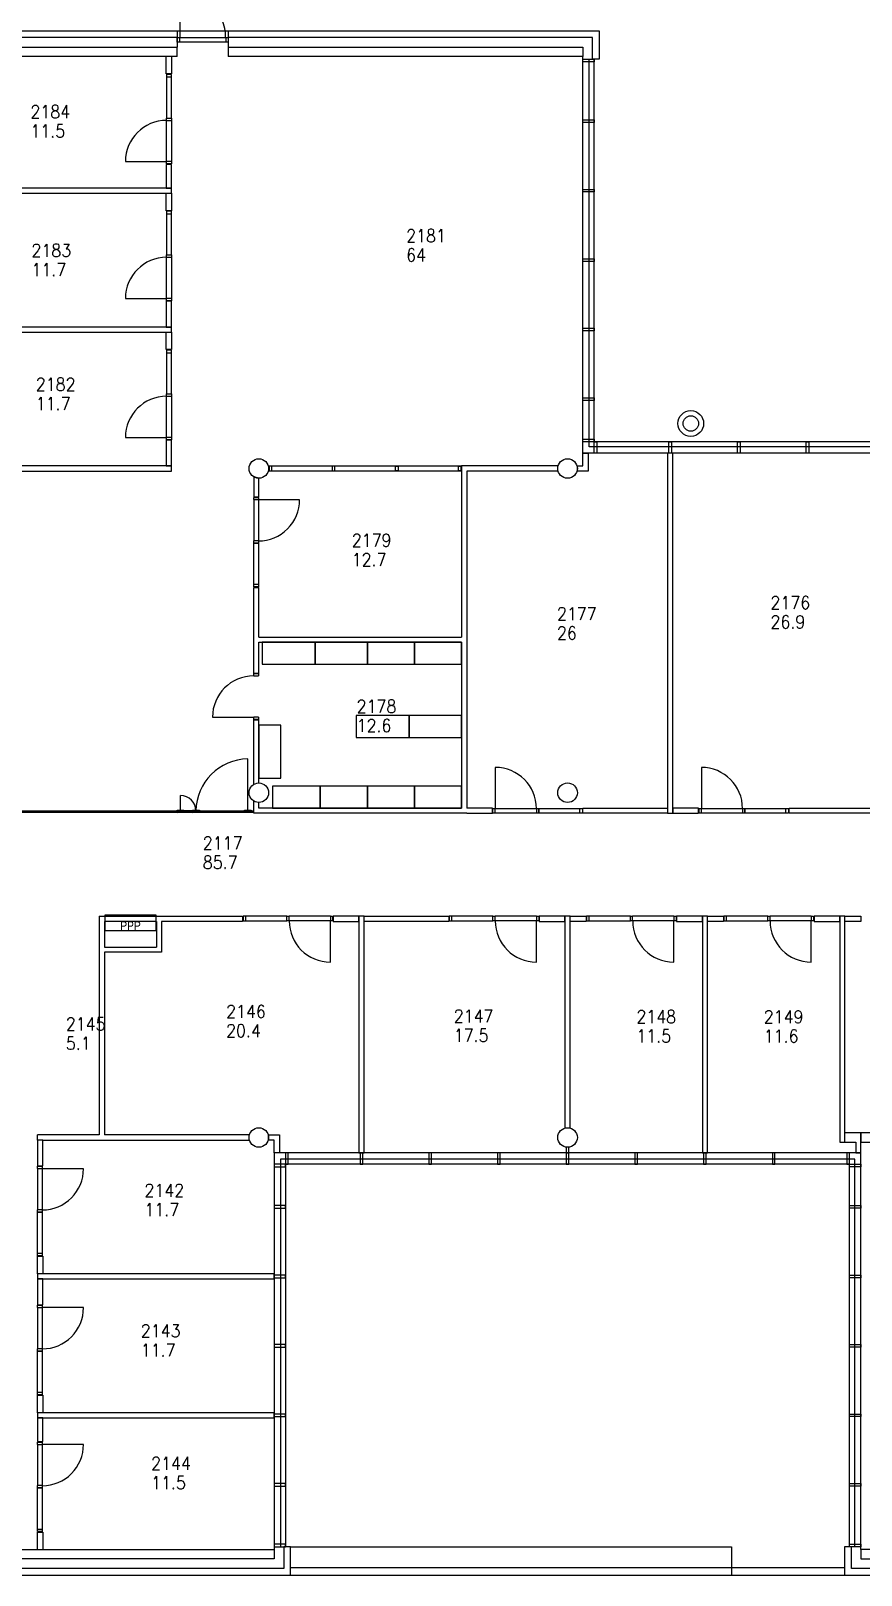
# Model space of a CAD drawing. Extents: x -405 to 179240, y -2585 to 69597.
# Drawn here: x 37570 to 53705, y -405 to 29605 of the extents above; entities that cross this region are included whole.
import ezdxf

# ---------------------------------------------------------------- set-up
doc = ezdxf.new("R2010")
doc.units = 0
doc.header["$LTSCALE"] = 100
doc.header["$MEASUREMENT"] = 0
doc.layers.get('0').update_dxf_attribs({"linetype": 'CONTINUOUS'})
for name, color, linetype in [('ART1100T0', 7, 'CONTINUOUS'), ('ART1100T3', 7, 'CONTINUOUS'), ('ART1100TB', 7, 'CONTINUOUS'), ('M00402', 7, 'CONTINUOUS'), ('M06001', 7, 'CONTINUOUS'), ('M06037', 8, 'CONTINUOUS'), ('M06041', 8, 'CONTINUOUS'), ('M06051', 3, 'CONTINUOUS'), ('m06080', 7, 'CONTINUOUS'), ('M06081', 8, 'CONTINUOUS')]:
    doc.layers.add(name, color=color, linetype=linetype)
doc.styles.add('ROMANS', font='romans.shx')
doc.styles.get("Standard").update_dxf_attribs({"font": 'simplex.shx'})

# ---------------------------------------------------------------- blocks, each defined once
blk = doc.blocks.new('KRF010')
blk.add_line((0.05, 0.9), (0.05, 0))
blk.add_arc((0.05, 0), 0.9, 0, 90)
blk = doc.blocks.new('VAR1X1')
blk.add_lwpolyline([(-0.168, -0.256), (0.832, -0.256), (0.832, 0.744), (-0.168, 0.744)], close=True)
blk = doc.blocks.new('aioa_huone')
at = {"layer": 'ART1100T0', "width": 0.9}
blk.add_attdef('HNENUM', (56, 73), '', height=250, dxfattribs=at)
at = {"layer": 'ART1100T3', "width": 0.9}
blk.add_attdef('HNEALA', (56, -302), '', height=250, dxfattribs=at)

msp = doc.modelspace()

# ---------------------------------------------------------------- linework, layer by layer
at = {"layer": 'M00402'}
for p, q in [((42615, 145), (51185, 145)), ((51185, 145), (51185, -405)), ((42615, -255), (53385, -255)), ((42615, -405), (53385, -405))]:
    msp.add_line(p, q, dxfattribs=at)
at = {"layer": 'M06001'}
for p, q in [((40415, 29605), (40415, 29290)), ((41405, 29605), (41405, 29290)), ((40415, 29110), (40415, 29290)), ((41405, 29290), (41405, 29110)), ((47810, 21050), (46040, 21050)), ((46040, 21050), (46040, 14500)), ((41900, 18790), (42000, 18790)), ((41900, 17125), (41900, 18790)), ((42000, 17825), (42000, 18790)), ((42000, 17825), (45940, 17825)), ((42000, 17725), (45940, 17725)), ((42000, 17125), (42000, 17725)), ((45940, 17725), (45940, 14500)), ((41900, 17125), (42000, 17125)), ((41900, 14962), (41900, 16215)), ((41900, 16215), (42000, 16215)), ((42000, 14990), (42000, 16215)), ((42000, 14990), (42000, 16215)), ((41900, 14400), (41900, 14638)), ((42000, 14500), (42000, 14610)), ((45940, 14500), (42000, 14500)), ((46540, 14500), (46040, 14500)), ((46540, 14400), (46540, 14500)), ((46040, 14400), (41900, 14400)), ((46040, 14400), (46540, 14400)), ((38900, 12400), (38900, 8150)), ((38900, 12400), (41685, 12400)), ((41685, 12400), (41685, 12300)), ((39000, 12300), (39000, 11800)), ((40010, 12300), (39000, 12300)), ((40010, 12300), (40010, 11800)), ((41685, 12300), (40110, 12300)), ((40110, 12300), (40110, 11700)), ((39000, 11800), (40010, 11800)), ((40110, 11700), (39000, 11700)), ((39000, 11700), (39000, 8150)), ((37700, 8050), (37700, 8150)), ((38900, 8150), (37700, 8150)), ((41810, 8150), (39000, 8150)), ((41810, 8050), (41810, 8150)), ((37800, 8050), (41810, 8050))]:
    msp.add_line(p, q, dxfattribs=at)
for points in [[(40415, 29475), (35515, 29475), (35515, 29055), (35385, 29055), (35385, 29605), (40415, 29605)], [(41405, 29605), (48615, 29605), (48615, 29055), (48485, 29055), (48485, 29475), (41405, 29475)], [(40415, 29110), (35700, 29110), (35700, 29290), (40415, 29290)], [(40300, 29110), (40300, 28770), (40200, 28770), (40200, 29110)], [(41405, 29290), (48300, 29290), (48300, 29110), (41405, 29110)], [(59700, 29110), (59700, 21400), (48300, 21400), (48300, 29110)], [(59580, 29055), (59580, 21520), (48420, 21520), (48420, 29055)], [(59480, 29055), (59480, 21620), (48520, 21620), (48520, 29055)], [(40300, 26450), (40300, 26110), (40200, 26110), (40200, 26450)], [(40300, 23750), (40300, 23410), (40200, 23410), (40200, 23750)], [(47810, 21150), (45940, 21150), (45940, 17825)], [(48050, 12400), (48360, 12400), (48360, 12300), (48050, 12300)], [(50720, 12400), (51030, 12400), (51030, 12300), (50720, 12300)], [(53390, 12400), (53700, 12400), (53700, 12300), (53390, 12300)], [(53390, 8010), (53600, 8010), (53600, 7800), (53700, 7800), (53700, 8010), (53700, 8010), (53700, 8190), (53700, 8190), (53390, 8190)], [(53700, 90), (53700, 7800), (42300, 7800), (42300, 90)], [(53580, 145), (53580, 7680), (42420, 7680), (42420, 145)], [(53480, 145), (53480, 7580), (42520, 7580), (42520, 145)], [(37700, 5450), (37700, 5790), (37800, 5790), (37800, 5450)], [(37700, 2750), (37700, 3090), (37800, 3090), (37800, 2750)], [(37700, 90), (37700, 430), (37800, 430), (37800, 90)], [(36745, -404), (42615, -405), (42615, 145), (42485, 145), (42485, -275), (36745, -274)], [(36745, 90), (42300, 90), (42300, -90), (36745, -90)], [(59135, -275), (53515, -275), (53515, 145), (53385, 145), (53385, -405), (59135, -405)], [(59135, 90), (53700, 90), (53700, -90), (59135, -90)]]:
    msp.add_lwpolyline(points, dxfattribs=at)
for points in [[(48300, 29055), (48520, 29055), (48520, 29005), (48300, 29005)], [(48300, 27875), (48520, 27875), (48520, 27825), (48300, 27825)], [(40200, 26550), (40300, 26550), (40300, 27010), (40200, 27010)], [(35700, 26450), (40300, 26450), (40300, 26550), (35700, 26550)], [(48300, 26525), (48520, 26525), (48520, 26475), (48300, 26475)], [(48300, 25175), (48520, 25175), (48520, 25125), (48300, 25125)], [(40200, 23850), (40300, 23850), (40300, 24350), (40200, 24350)], [(35700, 23750), (40300, 23750), (40300, 23850), (35700, 23850)], [(48300, 23825), (48520, 23825), (48520, 23775), (48300, 23775)], [(48300, 22475), (48520, 22475), (48520, 22425), (48300, 22425)], [(40200, 21150), (40300, 21150), (40300, 21650), (40200, 21650)], [(48300, 21670), (48520, 21670), (48520, 21620), (48300, 21620)], [(48520, 21400), (48520, 21620), (48570, 21620), (48570, 21400)], [(49970, 21400), (49970, 21620), (50020, 21620), (50020, 21400)], [(51305, 21400), (51305, 21620), (51355, 21620), (51355, 21400)], [(52640, 21400), (52640, 21620), (52690, 21620), (52690, 21400)], [(48400, 21400), (48400, 21050), (48190, 21050), (48190, 21150), (48300, 21150), (48300, 21400)], [(49945, 14400), (50045, 14400), (50045, 21400), (49945, 21400)], [(36190, 21050), (40300, 21050), (40300, 21150), (36190, 21150)], [(41900, 20550), (42000, 20550), (42000, 20910), (41900, 20938)], [(49945, 14400), (48300, 14400), (48300, 14500), (49945, 14500)], [(50045, 14500), (50045, 14400), (50545, 14400), (50545, 14500)], [(53950, 14400), (52305, 14400), (52305, 14500), (53950, 14500)], [(43445, 12400), (43445, 12300), (43945, 12300), (43945, 12400)], [(43945, 7800), (44045, 7800), (44045, 12400), (43945, 12400)], [(45690, 12400), (45690, 12300), (44045, 12300), (44045, 12400)], [(47450, 12400), (47450, 12300), (47950, 12300), (47950, 12400)], [(47950, 8290), (48050, 8290), (48050, 12400), (47950, 12400)], [(50120, 12400), (50120, 12300), (50620, 12300), (50620, 12400)], [(50620, 7800), (50720, 7800), (50720, 12400), (50620, 12400)], [(52790, 12400), (52790, 12300), (53290, 12300), (53290, 12400)], [(53290, 8010), (53390, 8010), (53390, 12400), (53290, 12400)], [(42300, 7800), (42300, 8050), (42190, 8050), (42190, 8150), (42300, 8150), (42400, 8150), (42400, 7800)], [(37700, 7550), (37800, 7550), (37800, 8050), (37700, 8050)], [(47975, 7910), (47975, 7800), (48025, 7800), (48025, 7910)], [(42300, 7530), (42520, 7530), (42520, 7580), (42300, 7580)], [(42520, 7800), (42520, 7580), (42570, 7580), (42570, 7800)], [(43970, 7800), (43970, 7580), (44020, 7580), (44020, 7800)], [(45305, 7800), (45305, 7580), (45355, 7580), (45355, 7800)], [(46640, 7800), (46640, 7580), (46690, 7580), (46690, 7800)], [(47975, 7800), (47975, 7580), (48025, 7580), (48025, 7800)], [(49310, 7800), (49310, 7580), (49360, 7580), (49360, 7800)], [(50645, 7800), (50645, 7580), (50695, 7580), (50695, 7800)], [(51980, 7800), (51980, 7580), (52030, 7580), (52030, 7800)], [(53430, 7800), (53430, 7580), (53480, 7580), (53480, 7800)], [(53700, 7530), (53480, 7530), (53480, 7580), (53700, 7580)], [(42300, 6725), (42520, 6725), (42520, 6775), (42300, 6775)], [(53700, 6725), (53480, 6725), (53480, 6775), (53700, 6775)], [(37700, 5350), (42300, 5350), (42300, 5450), (37700, 5450)], [(42300, 5375), (42520, 5375), (42520, 5425), (42300, 5425)], [(53700, 5375), (53480, 5375), (53480, 5425), (53700, 5425)], [(37700, 4850), (37800, 4850), (37800, 5350), (37700, 5350)], [(42300, 4025), (42520, 4025), (42520, 4075), (42300, 4075)], [(53700, 4025), (53480, 4025), (53480, 4075), (53700, 4075)], [(37700, 2650), (42300, 2650), (42300, 2750), (37700, 2750)], [(42300, 2675), (42520, 2675), (42520, 2725), (42300, 2725)], [(53700, 2675), (53480, 2675), (53480, 2725), (53700, 2725)], [(37700, 2190), (37800, 2190), (37800, 2650), (37700, 2650)], [(42300, 1325), (42520, 1325), (42520, 1375), (42300, 1375)], [(53700, 1325), (53480, 1325), (53480, 1375), (53700, 1375)], [(42300, 145), (42520, 145), (42520, 195), (42300, 195)], [(53700, 145), (53480, 145), (53480, 195), (53700, 195)]]:
    msp.add_lwpolyline(points, close=True, dxfattribs=at)
at = {"layer": 'M06001', "linetype": 'Continuous'}
msp.add_lwpolyline([(54170, 8190), (53700, 8190), (53700, 8010), (54170, 8010)], dxfattribs=at)
at = {"layer": 'M06001'}
for centre in [(42000, 21100), (48000, 21100), (42000, 14800), (48000, 14800), (42000, 8100), (48000, 8100)]:
    msp.add_circle(centre, 190, dxfattribs=at)
at = {"layer": 'M06037'}
for p, q in [((34055, 14446), (41900, 14446)), ((34055, 14440), (41900, 14440)), ((34055, 14430), (41900, 14430)), ((34055, 14425), (41900, 14425)), ((40710, 14446), (40710, 14425))]:
    msp.add_line(p, q, dxfattribs=at)
at = {"layer": 'M06041'}
for points in [[(42200, 21054), (45930, 21054), (45930, 21146), (42200, 21146)], [(42200, 21054), (42250, 21054), (42250, 21146), (42200, 21146)], [(43425, 21054), (43475, 21054), (43475, 21146), (43425, 21146)], [(44705, 21054), (44655, 21054), (44655, 21146), (44705, 21146)], [(45930, 21054), (45880, 21054), (45880, 21146), (45930, 21146)]]:
    msp.add_lwpolyline(points, close=True, dxfattribs=at)
at = {"layer": 'M06051'}
for p, q in [((40415, 29605), (41405, 29605)), ((40415, 29383), (40415, 29475)), ((40415, 29475), (40465, 29475)), ((40465, 29383), (40465, 29475)), ((40465, 29475), (41356, 29475)), ((41356, 29475), (41356, 29383)), ((41356, 29475), (41405, 29475)), ((41405, 29475), (41405, 29383)), ((40465, 29383), (40415, 29383)), ((41356, 29383), (40465, 29383)), ((41405, 29383), (41356, 29383)), ((40300, 28760), (40208, 28760)), ((40208, 28760), (40208, 27910)), ((40208, 28710), (40300, 28710)), ((40300, 27910), (40300, 28760)), ((40208, 27910), (40300, 27910)), ((40208, 27866), (40208, 27910)), ((40208, 27910), (40300, 27910)), ((40300, 27910), (40300, 27866)), ((40208, 27866), (40300, 27866)), ((40208, 27065), (40208, 27866)), ((40300, 27866), (40300, 27065)), ((39407, 27065), (40208, 27065)), ((40208, 27020), (40208, 27065)), ((40300, 27065), (40208, 27065)), ((40300, 27020), (40208, 27020)), ((40300, 27065), (40300, 27020)), ((40300, 26100), (40208, 26100)), ((40208, 26100), (40208, 25250)), ((40208, 26050), (40300, 26050)), ((40300, 25250), (40300, 26100)), ((40208, 25250), (40300, 25250)), ((40208, 25206), (40208, 25250)), ((40208, 25250), (40300, 25250)), ((40300, 25250), (40300, 25206)), ((40208, 25206), (40300, 25206)), ((40208, 24404), (40208, 25206)), ((40300, 25206), (40300, 24404)), ((39407, 24404), (40208, 24404)), ((40208, 24360), (40208, 24404)), ((40300, 24404), (40208, 24404)), ((40300, 24360), (40208, 24360)), ((40300, 24404), (40300, 24360)), ((40300, 23400), (40208, 23400)), ((40208, 23400), (40208, 22550)), ((40208, 23350), (40300, 23350)), ((40300, 22550), (40300, 23400)), ((40208, 22550), (40300, 22550)), ((40208, 22506), (40208, 22550)), ((40208, 22550), (40300, 22550)), ((40300, 22550), (40300, 22506)), ((40208, 22506), (40300, 22506)), ((40208, 21704), (40208, 22506)), ((40300, 22506), (40300, 21704)), ((39407, 21704), (40208, 21704)), ((40208, 21660), (40208, 21704)), ((40300, 21704), (40208, 21704)), ((40300, 21660), (40208, 21660)), ((40300, 21704), (40300, 21660)), ((41900, 20540), (41992, 20540)), ((41900, 20495), (41900, 20540)), ((41900, 20495), (41992, 20495)), ((41900, 20495), (41900, 19694)), ((41992, 20540), (41992, 20495)), ((41992, 20495), (41992, 19694)), ((42793, 20493), (41992, 20493)), ((41992, 19694), (41900, 19694)), ((41900, 19650), (41900, 19694)), ((41992, 19650), (41900, 19650)), ((41900, 19650), (41992, 19650)), ((41900, 18800), (41900, 19650)), ((41992, 19694), (41992, 19650)), ((41992, 19650), (41992, 18800)), ((41900, 18850), (41992, 18850)), ((41992, 18800), (41900, 18800)), ((41900, 17115), (41992, 17115)), ((41900, 17070), (41900, 17115)), ((41992, 17115), (41992, 17070)), ((41900, 17070), (41992, 17070)), ((41099, 16269), (41900, 16269)), ((41900, 16225), (41900, 16269)), ((41992, 16269), (41900, 16269)), ((41992, 16225), (41900, 16225)), ((41992, 16269), (41992, 16225)), ((41787, 14446), (41788, 15456)), ((46595, 15293), (46595, 14492)), ((50600, 15293), (50600, 14492)), ((40478, 14446), (40478, 14746)), ((40477, 14459), (40478, 14413)), ((40778, 14446), (40478, 14446)), ((40777, 14459), (40778, 14413)), ((41787, 14459), (41787, 14413)), ((46550, 14400), (46550, 14492)), ((46550, 14492), (46595, 14492)), ((46595, 14400), (46595, 14492)), ((46595, 14492), (47396, 14492)), ((47396, 14492), (47396, 14400)), ((47396, 14492), (47440, 14492)), ((47440, 14492), (47440, 14400)), ((47440, 14400), (47440, 14492)), ((47440, 14492), (48290, 14492)), ((48240, 14400), (48240, 14492)), ((48290, 14492), (48290, 14400)), ((50555, 14400), (50555, 14492)), ((50555, 14492), (50600, 14492)), ((50600, 14400), (50600, 14492)), ((50600, 14492), (51401, 14492)), ((51401, 14492), (51401, 14400)), ((51401, 14492), (51445, 14492)), ((51445, 14492), (51445, 14400)), ((51445, 14400), (51445, 14492)), ((51445, 14492), (52295, 14492)), ((52245, 14400), (52245, 14492)), ((52295, 14492), (52295, 14400)), ((46595, 14400), (46550, 14400)), ((47396, 14400), (46595, 14400)), ((47440, 14400), (47396, 14400)), ((48290, 14400), (47440, 14400)), ((50600, 14400), (50555, 14400)), ((51401, 14400), (50600, 14400)), ((51445, 14400), (51401, 14400)), ((52295, 14400), (51445, 14400)), ((42545, 12400), (41695, 12400)), ((41695, 12400), (41695, 12308)), ((41695, 12308), (42545, 12308)), ((41745, 12308), (41745, 12400)), ((42545, 12308), (42545, 12400)), ((42545, 12400), (42590, 12400)), ((42545, 12308), (42545, 12400)), ((42590, 12308), (42545, 12308)), ((42590, 12308), (42590, 12400)), ((43391, 12400), (42590, 12400)), ((43391, 12308), (42590, 12308)), ((43391, 12400), (43391, 12308)), ((43391, 12400), (43435, 12400)), ((43435, 12308), (43391, 12308)), ((43391, 11507), (43391, 12308)), ((43435, 12400), (43435, 12308)), ((46550, 12400), (45700, 12400)), ((45700, 12400), (45700, 12308)), ((45700, 12308), (46550, 12308)), ((45750, 12308), (45750, 12400)), ((46550, 12308), (46550, 12400)), ((46550, 12400), (46595, 12400)), ((46550, 12308), (46550, 12400)), ((46595, 12308), (46550, 12308)), ((46595, 12308), (46595, 12400)), ((47396, 12400), (46595, 12400)), ((47396, 12308), (46595, 12308)), ((47396, 12400), (47396, 12308)), ((47396, 12400), (47440, 12400)), ((47440, 12308), (47396, 12308)), ((47396, 11507), (47396, 12308)), ((47440, 12400), (47440, 12308)), ((49220, 12400), (48370, 12400)), ((48370, 12400), (48370, 12308)), ((48370, 12308), (49220, 12308)), ((48420, 12308), (48420, 12400)), ((49220, 12308), (49220, 12400)), ((49220, 12400), (49265, 12400)), ((49220, 12308), (49220, 12400)), ((49265, 12308), (49220, 12308)), ((49265, 12308), (49265, 12400)), ((50066, 12400), (49265, 12400)), ((50066, 12308), (49265, 12308)), ((50066, 12400), (50066, 12308)), ((50066, 12400), (50110, 12400)), ((50110, 12308), (50066, 12308)), ((50066, 11507), (50066, 12308)), ((50110, 12400), (50110, 12308)), ((51890, 12400), (51040, 12400)), ((51040, 12400), (51040, 12308)), ((51040, 12308), (51890, 12308)), ((51090, 12308), (51090, 12400)), ((51890, 12308), (51890, 12400)), ((51890, 12400), (51935, 12400)), ((51890, 12308), (51890, 12400)), ((51935, 12308), (51890, 12308)), ((51935, 12308), (51935, 12400)), ((52736, 12400), (51935, 12400)), ((52736, 12308), (51935, 12308)), ((52736, 12400), (52736, 12308)), ((52736, 12400), (52780, 12400)), ((52780, 12308), (52736, 12308)), ((52736, 11507), (52736, 12308)), ((52780, 12400), (52780, 12308)), ((37700, 7540), (37792, 7540)), ((37700, 7495), (37700, 7540)), ((37792, 7540), (37792, 7495)), ((37700, 7495), (37792, 7495)), ((37700, 7495), (37700, 6694)), ((37792, 7495), (37792, 6694)), ((38593, 7493), (37792, 7493)), ((37792, 6694), (37700, 6694)), ((37700, 6650), (37700, 6694)), ((37792, 6650), (37700, 6650)), ((37700, 6650), (37792, 6650)), ((37700, 5800), (37700, 6650)), ((37792, 6694), (37792, 6650)), ((37792, 6650), (37792, 5800)), ((37700, 5850), (37792, 5850)), ((37792, 5800), (37700, 5800)), ((37700, 4840), (37792, 4840)), ((37700, 4795), (37700, 4840)), ((37792, 4840), (37792, 4795)), ((37700, 4795), (37792, 4795)), ((37700, 4795), (37700, 3994)), ((37792, 4795), (37792, 3994)), ((38593, 4793), (37792, 4793)), ((37792, 3994), (37700, 3994)), ((37700, 3950), (37700, 3994)), ((37792, 3950), (37700, 3950)), ((37700, 3950), (37792, 3950)), ((37700, 3100), (37700, 3950)), ((37792, 3994), (37792, 3950)), ((37792, 3950), (37792, 3100)), ((37700, 3150), (37792, 3150)), ((37792, 3100), (37700, 3100)), ((37700, 2180), (37792, 2180)), ((37700, 2135), (37700, 2180)), ((37700, 2135), (37792, 2135)), ((37700, 2135), (37700, 1334)), ((37792, 2180), (37792, 2135)), ((37792, 2135), (37792, 1334)), ((38593, 2133), (37792, 2133)), ((37792, 1334), (37700, 1334)), ((37700, 1290), (37700, 1334)), ((37792, 1290), (37700, 1290)), ((37700, 1290), (37792, 1290)), ((37700, 440), (37700, 1290)), ((37792, 1334), (37792, 1290)), ((37792, 1290), (37792, 440)), ((37700, 490), (37792, 490)), ((37792, 440), (37700, 440))]:
    msp.add_line(p, q, dxfattribs=at)
at = {"layer": 'M06051', "flags": 128}
for points in [[(40411, 14412), (40410, 14458), (40545, 14459), (40545, 14413)], [(40711, 14412), (40710, 14458), (40845, 14459), (40845, 14413)], [(41720, 14413), (41719, 14459), (41854, 14459), (41855, 14413)]]:
    msp.add_lwpolyline(points, close=True, dxfattribs=at)
at = {"layer": 'M06051'}
for centre, radius, start, end in [((41799, 14435), 1021, 90.6108, 179.401), ((40478, 14446), 300, 360, 90)]:
    msp.add_arc(centre, radius, start, end, dxfattribs=at)
for centre, major_axis, start_param, end_param in [((40208, 27065), (-566, 566), -0.785398, 0.785398), ((40208, 24404), (-566, 566), -0.785398, 0.785398), ((40208, 21704), (-566, 566), -0.785398, 0.785398), ((41992, 20493), (-566, 566), 2.356194, 3.926991), ((41900, 16269), (566, 566), 0.785398, 2.356194), ((46595, 14492), (-566, 566), 3.926991, 5.497787), ((50600, 14492), (-566, 566), 3.926991, 5.497787), ((43391, 12308), (-566, 566), 0.785398, 2.356194), ((47396, 12308), (-566, 566), 0.785398, 2.356194), ((50066, 12308), (-566, 566), 0.785398, 2.356194), ((52736, 12308), (-566, 566), 0.785398, 2.356194), ((37792, 7493), (-566, 566), 2.356194, 3.926991), ((37792, 4793), (-566, 566), 2.356194, 3.926991), ((37792, 2133), (-566, 566), 2.356194, 3.926991)]:
    msp.add_ellipse(centre, major_axis=major_axis, ratio=1, start_param=start_param, end_param=end_param, dxfattribs=at)
at = {"layer": 'm06080'}
for radius in [250, 150]:
    msp.add_circle((50395, 21975), radius, dxfattribs=at)
at = {"layer": 'M06081'}
msp.add_lwpolyline([(39006, 12120), (40006, 12120), (40006, 12420), (39006, 12420)], close=True, dxfattribs=at)

# ---------------------------------------------------------------- block references
at = {"layer": 'ART1100TB'}
for p, values in [((37505, 27836), {'HNENUM': '2184', 'HNEALA': '11.5'}), ((44808, 25426), {'HNENUM': '2181', 'HNEALA': '64'}), ((37526, 25140), {'HNENUM': '2183', 'HNEALA': '11.7'}), ((37610, 22539), {'HNENUM': '2182', 'HNEALA': '11.7'}), ((43750, 19507), {'HNENUM': '2179', 'HNEALA': '12.7'}), ((51888, 18295), {'HNENUM': '2176', 'HNEALA': '26.9'}), ((47738, 18079), {'HNENUM': '2177', 'HNEALA': '26'}), ((43845, 16282), {'HNENUM': '2178', 'HNEALA': '12.6'}), ((40856, 13623), {'HNENUM': '2117', 'HNEALA': '85.7'}), ((41308, 10350), {'HNENUM': '2146', 'HNEALA': '20.4'}), ((45732, 10260), {'HNENUM': '2147', 'HNEALA': '17.5'}), ((49282, 10250), {'HNENUM': '2148', 'HNEALA': '11.5'}), ((51757, 10246), {'HNENUM': '2149', 'HNEALA': '11.6'}), ((38194, 10109), {'HNENUM': '2145', 'HNEALA': '5.1'}), ((39721, 6872), {'HNENUM': '2142', 'HNEALA': '11.7'}), ((39651, 4144), {'HNENUM': '2143', 'HNEALA': '11.7'}), ((39851, 1568), {'HNENUM': '2144', 'HNEALA': '11.5'})]:
    msp.add_blockref('aioa_huone', p, dxfattribs=at).add_auto_attribs(values)
at = {"layer": 'M06051', "xscale": 990, "yscale": 990}
msp.add_blockref('KRF010', (40415, 29475), dxfattribs=at)
at = {"layer": 'm06080', "yscale": 425}
for p, xscale in [((42238, 17409), 1030), ((43265, 17409), 1015), ((44263, 17409), 915), ((45178, 17409), 915), ((44068, 15984), 1030), ((45095, 15984), 1015), ((42421, 14609), 930), ((43348, 14609), 915), ((44263, 14609), 915), ((45178, 14609), 915)]:
    msp.add_blockref('VAR1X1', p, dxfattribs=dict(at, xscale=xscale))
at = {"layer": 'm06080', "xscale": 1030, "yscale": 425, "rotation": 90}
msp.add_blockref('VAR1X1', (42316, 15256), dxfattribs=at)

# ---------------------------------------------------------------- texts
at = {"layer": 'M06081', "style": 'ROMANS'}
msp.add_text('PPP', height=150, dxfattribs=at).set_placement((39304, 12138))

doc.saveas('drawing.dxf')
